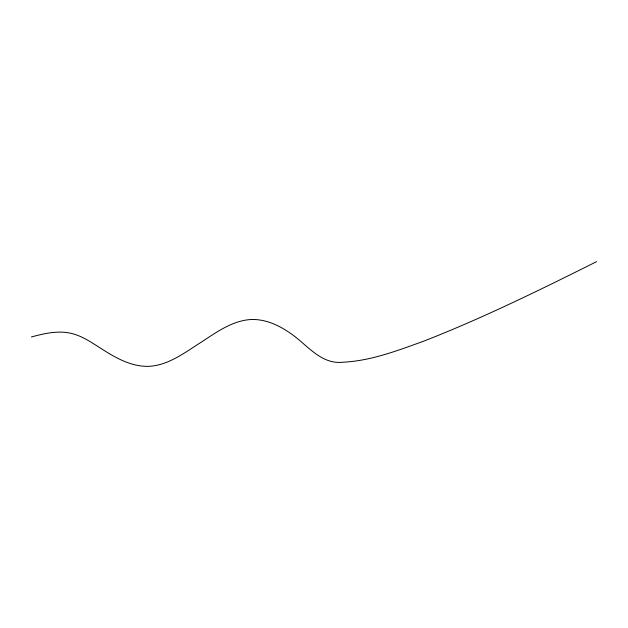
<?xml version="1.0" encoding="UTF-8"?>
<svg xmlns="http://www.w3.org/2000/svg" width="628" height="628" viewBox="0 0 628 628"><rect width="100%" height="100%" fill="white"/><g stroke="black" fill="none" stroke-linecap="round" stroke-linejoin="round"><path stroke-width="0.94" d="M596.6 261.633C539.852 289.995 482.83 318.074 423.696 341.169C397.705 350.542 371.266 360.755 343.383 362.191C322.031 364.742 308.654 346.766 293.441 335.454C280.873 326.113 265.77 318.482 249.693 319.597C230.476 321.308 214.635 333.633 198.927 343.673C183.329 353.643 167.221 365.755 147.972 366.367C132.32 366.548 117.946 359.114 105.017 351.013C94.459 344.521 84.285 336.757 72.102 333.578C58.577 330.155 44.533 333.374 31.4 336.969"/></g></svg>
